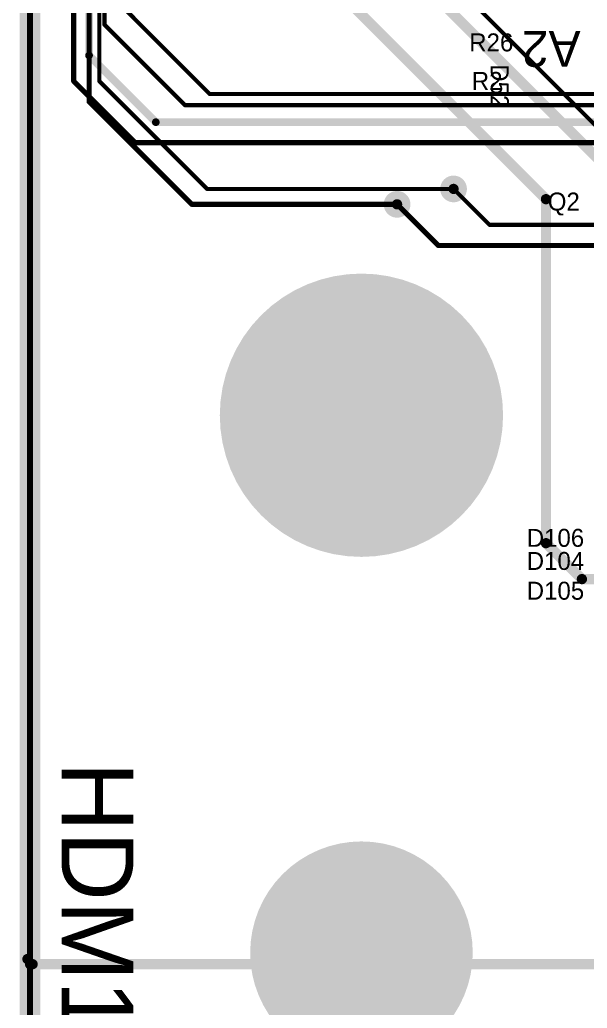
# Model space of a CAD drawing. Extents: x 11.67 to 17.2, y 3.98 to 12.28.
# Drawn here: x 11.671 to 12.776, y 8.045 to 9.97 of the extents above; entities that cross this region are included whole.
import ezdxf

# ---------------------------------------------------------------- set-up
doc = ezdxf.new("R2010")
doc.units = 0
for name, color, linetype in [('BOTTOMLAYER', 5, 'CONTINUOUS'), ('BOTTOMSOLDER', 6, 'CONTINUOUS'), ('INTERNALPLANE1', 76, 'CONTINUOUS'), ('MECHANICAL1', 6, 'CONTINUOUS'), ('MECHANICAL10', 56, 'CONTINUOUS'), ('MECHANICAL15', 56, 'CONTINUOUS'), ('MECHANICAL7', 56, 'CONTINUOUS'), ('MIDLAYER1', 16, 'CONTINUOUS'), ('MULTILAYER', 9, 'CONTINUOUS'), ('TOPLAYER', 1, 'CONTINUOUS'), ('TOPSOLDER', 216, 'CONTINUOUS')]:
    doc.layers.add(name, color=color, linetype=linetype)

msp = doc.modelspace()

# ---------------------------------------------------------------- linework, layer by layer
at = {"layer": 'BOTTOMLAYER'}
for points, const_width in [([(11.776, 9.851), (11.776, 11.281)], 0.01), ([(11.806, 9.901), (11.806, 11.241)], 0.015), ([(11.836, 9.961), (11.836, 11.151)], 0.008), ([(11.854, 10.013), (12.041, 9.8259)], 0.008), ([(11.836, 9.961), (11.9928, 9.8041)], 0.008), ([(11.806, 9.901), (11.936, 9.771)], 0.015), ([(11.776, 9.851), (11.896, 9.731)], 0.01), ([(12.041, 9.8259), (13.2916, 9.8259)], 0.008), ([(11.9928, 9.8041), (13.2654, 9.8041)], 0.008), ([(11.936, 9.771), (13.116, 9.771)], 0.015), ([(11.896, 9.731), (13.246, 9.731)], 0.01), ([(12.516, 9.641), (12.586, 9.571)], 0.008), ([(12.406, 9.611), (12.486, 9.531)], 0.01), ([(12.586, 9.571), (13.226, 9.571)], 0.008), ([(12.486, 9.531), (13.216, 9.531)], 0.01)]:
    msp.add_lwpolyline(points, dxfattribs=dict(at, const_width=const_width))
for points, const_width in [([(11.834, 9.961, 1), (11.838, 9.961, 1)], 0.004), ([(11.834, 9.961, 1), (11.838, 9.961, 1)], 0.004), ([(11.8022, 9.901, 1), (11.8097, 9.901, 1)], 0.0075), ([(11.8022, 9.901, 1), (11.8097, 9.901, 1)], 0.0075), ([(11.7735, 9.851, 1), (11.7785, 9.851, 1)], 0.005), ([(11.7735, 9.851, 1), (11.7785, 9.851, 1)], 0.005), ([(12.039, 9.8259, 1), (12.043, 9.8259, 1)], 0.004), ([(12.039, 9.8259, 1), (12.043, 9.8259, 1)], 0.004), ([(11.9908, 9.8041, 1), (11.9948, 9.8041, 1)], 0.004), ([(11.9908, 9.8041, 1), (11.9948, 9.8041, 1)], 0.004), ([(11.9322, 9.771, 1), (11.9397, 9.771, 1)], 0.0075), ([(11.9322, 9.771, 1), (11.9397, 9.771, 1)], 0.0075), ([(11.8935, 9.731, 1), (11.8985, 9.731, 1)], 0.005), ([(11.8935, 9.731, 1), (11.8985, 9.731, 1)], 0.005), ([(12.511, 9.641, 1), (12.521, 9.641, 1)], 0.01), ([(12.514, 9.641, 1), (12.518, 9.641, 1)], 0.004), ([(12.401, 9.611, 1), (12.411, 9.611, 1)], 0.01), ([(12.4035, 9.611, 1), (12.4085, 9.611, 1)], 0.005), ([(12.584, 9.571, 1), (12.588, 9.571, 1)], 0.004), ([(12.584, 9.571, 1), (12.588, 9.571, 1)], 0.004), ([(12.4835, 9.531, 1), (12.4885, 9.531, 1)], 0.005), ([(12.4835, 9.531, 1), (12.4885, 9.531, 1)], 0.005), ([(12.2086, 9.2002, 1), (12.4645, 9.2002, 1)], 0.2559), ([(12.2382, 8.1533, 1), (12.435, 8.1533, 1)], 0.1968)]:
    msp.add_lwpolyline(points, format="xyb", close=True, dxfattribs=dict(at, const_width=const_width))
at = {"layer": 'BOTTOMSOLDER'}
for points, const_width in [([(12.2066, 9.2002, 1), (12.4665, 9.2002, 1)], 0.2599), ([(12.2362, 8.1533, 1), (12.437, 8.1533, 1)], 0.2009)]:
    msp.add_lwpolyline(points, format="xyb", close=True, dxfattribs=dict(at, const_width=const_width))
at = {"layer": 'INTERNALPLANE1'}
for points, const_width in [([(11.691, 4.126), (11.691, 12.185)], 0.04), ([(12.176, 10.141), (12.696, 9.621)], 0.02), ([(12.696, 8.951), (12.696, 9.621)], 0.02), ([(12.696, 8.951), (12.766, 8.881)], 0.02), ([(12.766, 8.881), (13.276, 8.881)], 0.02), ([(11.686, 8.141), (11.696, 8.131)], 0.02), ([(11.691, 8.131), (17.176, 8.131)], 0.02), ([(11.696, 8.131), (17.1809, 8.131)], 0.02)]:
    msp.add_lwpolyline(points, dxfattribs=dict(at, const_width=const_width))
for points, const_width in [([(12.503, 9.641, 1), (12.529, 9.641, 1)], 0.026), ([(12.393, 9.611, 1), (12.419, 9.611, 1)], 0.026), ([(12.691, 9.621, 1), (12.701, 9.621, 1)], 0.01), ([(12.691, 9.621, 1), (12.701, 9.621, 1)], 0.01), ([(12.1986, 9.2002, 1), (12.4745, 9.2002, 1)], 0.2759), ([(12.691, 8.951, 1), (12.701, 8.951, 1)], 0.01), ([(12.691, 8.951, 1), (12.701, 8.951, 1)], 0.01), ([(12.761, 8.881, 1), (12.771, 8.881, 1)], 0.01), ([(12.761, 8.881, 1), (12.771, 8.881, 1)], 0.01), ([(12.2282, 8.1533, 1), (12.445, 8.1533, 1)], 0.2168), ([(11.681, 8.141, 1), (11.691, 8.141, 1)], 0.01), ([(11.686, 8.131, 1), (11.696, 8.131, 1)], 0.01), ([(11.691, 8.131, 1), (11.701, 8.131, 1)], 0.01), ([(11.691, 8.131, 1), (11.701, 8.131, 1)], 0.01)]:
    msp.add_lwpolyline(points, format="xyb", close=True, dxfattribs=dict(at, const_width=const_width))
at = {"layer": 'MECHANICAL1', "const_width": 0.012}
msp.add_lwpolyline([(11.691, 4.126), (11.691, 12.185)], dxfattribs=at)
at = {"layer": 'MIDLAYER1'}
for points, const_width in [([(11.806, 9.811), (11.806, 10.881)], 0.01), ([(11.826, 9.851), (11.826, 10.841)], 0.008), ([(12.356, 10.141), (13.028, 9.469)], 0.02), ([(12.416, 10.141), (13.016, 9.541)], 0.008), ([(11.826, 9.851), (12.036, 9.641)], 0.008), ([(11.806, 9.811), (12.006, 9.611)], 0.01), ([(12.036, 9.641), (12.516, 9.641)], 0.008), ([(12.006, 9.611), (12.406, 9.611)], 0.01)]:
    msp.add_lwpolyline(points, dxfattribs=dict(at, const_width=const_width))
for points, const_width in [([(11.824, 9.851, 1), (11.828, 9.851, 1)], 0.004), ([(11.824, 9.851, 1), (11.828, 9.851, 1)], 0.004), ([(11.8035, 9.811, 1), (11.8085, 9.811, 1)], 0.005), ([(11.8035, 9.811, 1), (11.8085, 9.811, 1)], 0.005), ([(12.511, 9.641, 1), (12.521, 9.641, 1)], 0.01), ([(12.034, 9.641, 1), (12.038, 9.641, 1)], 0.004), ([(12.034, 9.641, 1), (12.038, 9.641, 1)], 0.004), ([(12.514, 9.641, 1), (12.518, 9.641, 1)], 0.004), ([(12.0035, 9.611, 1), (12.0085, 9.611, 1)], 0.005), ([(12.0035, 9.611, 1), (12.0085, 9.611, 1)], 0.005), ([(12.401, 9.611, 1), (12.411, 9.611, 1)], 0.01), ([(12.4035, 9.611, 1), (12.4085, 9.611, 1)], 0.005), ([(12.2086, 9.2002, 1), (12.4645, 9.2002, 1)], 0.2559), ([(12.2382, 8.1533, 1), (12.435, 8.1533, 1)], 0.1968)]:
    msp.add_lwpolyline(points, format="xyb", close=True, dxfattribs=dict(at, const_width=const_width))
at = {"layer": 'MULTILAYER'}
for points, const_width in [([(12.511, 9.641, 1), (12.521, 9.641, 1)], 0.01), ([(12.401, 9.611, 1), (12.411, 9.611, 1)], 0.01), ([(12.2086, 9.2002, 1), (12.4645, 9.2002, 1)], 0.2559), ([(12.2382, 8.1533, 1), (12.435, 8.1533, 1)], 0.1968)]:
    msp.add_lwpolyline(points, format="xyb", close=True, dxfattribs=dict(at, const_width=const_width))
at = {"layer": 'TOPLAYER'}
for points, const_width in [([(12.511, 9.641, 1), (12.521, 9.641, 1)], 0.01), ([(12.401, 9.611, 1), (12.411, 9.611, 1)], 0.01), ([(12.2086, 9.2002, 1), (12.4645, 9.2002, 1)], 0.2559), ([(12.2382, 8.1533, 1), (12.435, 8.1533, 1)], 0.1968)]:
    msp.add_lwpolyline(points, format="xyb", close=True, dxfattribs=dict(at, const_width=const_width))
at = {"layer": 'TOPSOLDER'}
for points, const_width in [([(12.2066, 9.2002, 1), (12.4665, 9.2002, 1)], 0.2599), ([(12.2362, 8.1533, 1), (12.437, 8.1533, 1)], 0.2009)]:
    msp.add_lwpolyline(points, format="xyb", close=True, dxfattribs=dict(at, const_width=const_width))

# ---------------------------------------------------------------- texts
at = {"layer": 'MECHANICAL10'}
for s, p in [('R26', (12.5465, 9.9089)), ('R2', (12.5515, 9.8339)), ('D106', (12.6585, 8.9439)), ('D104', (12.6585, 8.8989)), ('D105', (12.6585, 8.8409))]:
    msp.add_text(s, height=0.035, dxfattribs=at).set_placement(p)
for s, rotation, p in [('D52', 270, (12.5885, 9.8839)), ('Q2', 360, (12.6995, 9.5989))]:
    msp.add_text(s, height=0.035, rotation=rotation, dxfattribs=at).set_placement(p)
at = {"layer": 'MECHANICAL15'}
msp.add_text('A2', height=0.07, rotation=180, dxfattribs=at).set_placement((12.7635, 9.9489))
at = {"layer": 'MECHANICAL7'}
msp.add_text('HDM1216-24TF_V2.0', height=0.14, rotation=270, dxfattribs=at).set_placement((11.7525, 8.5249))

doc.saveas('drawing.dxf')
